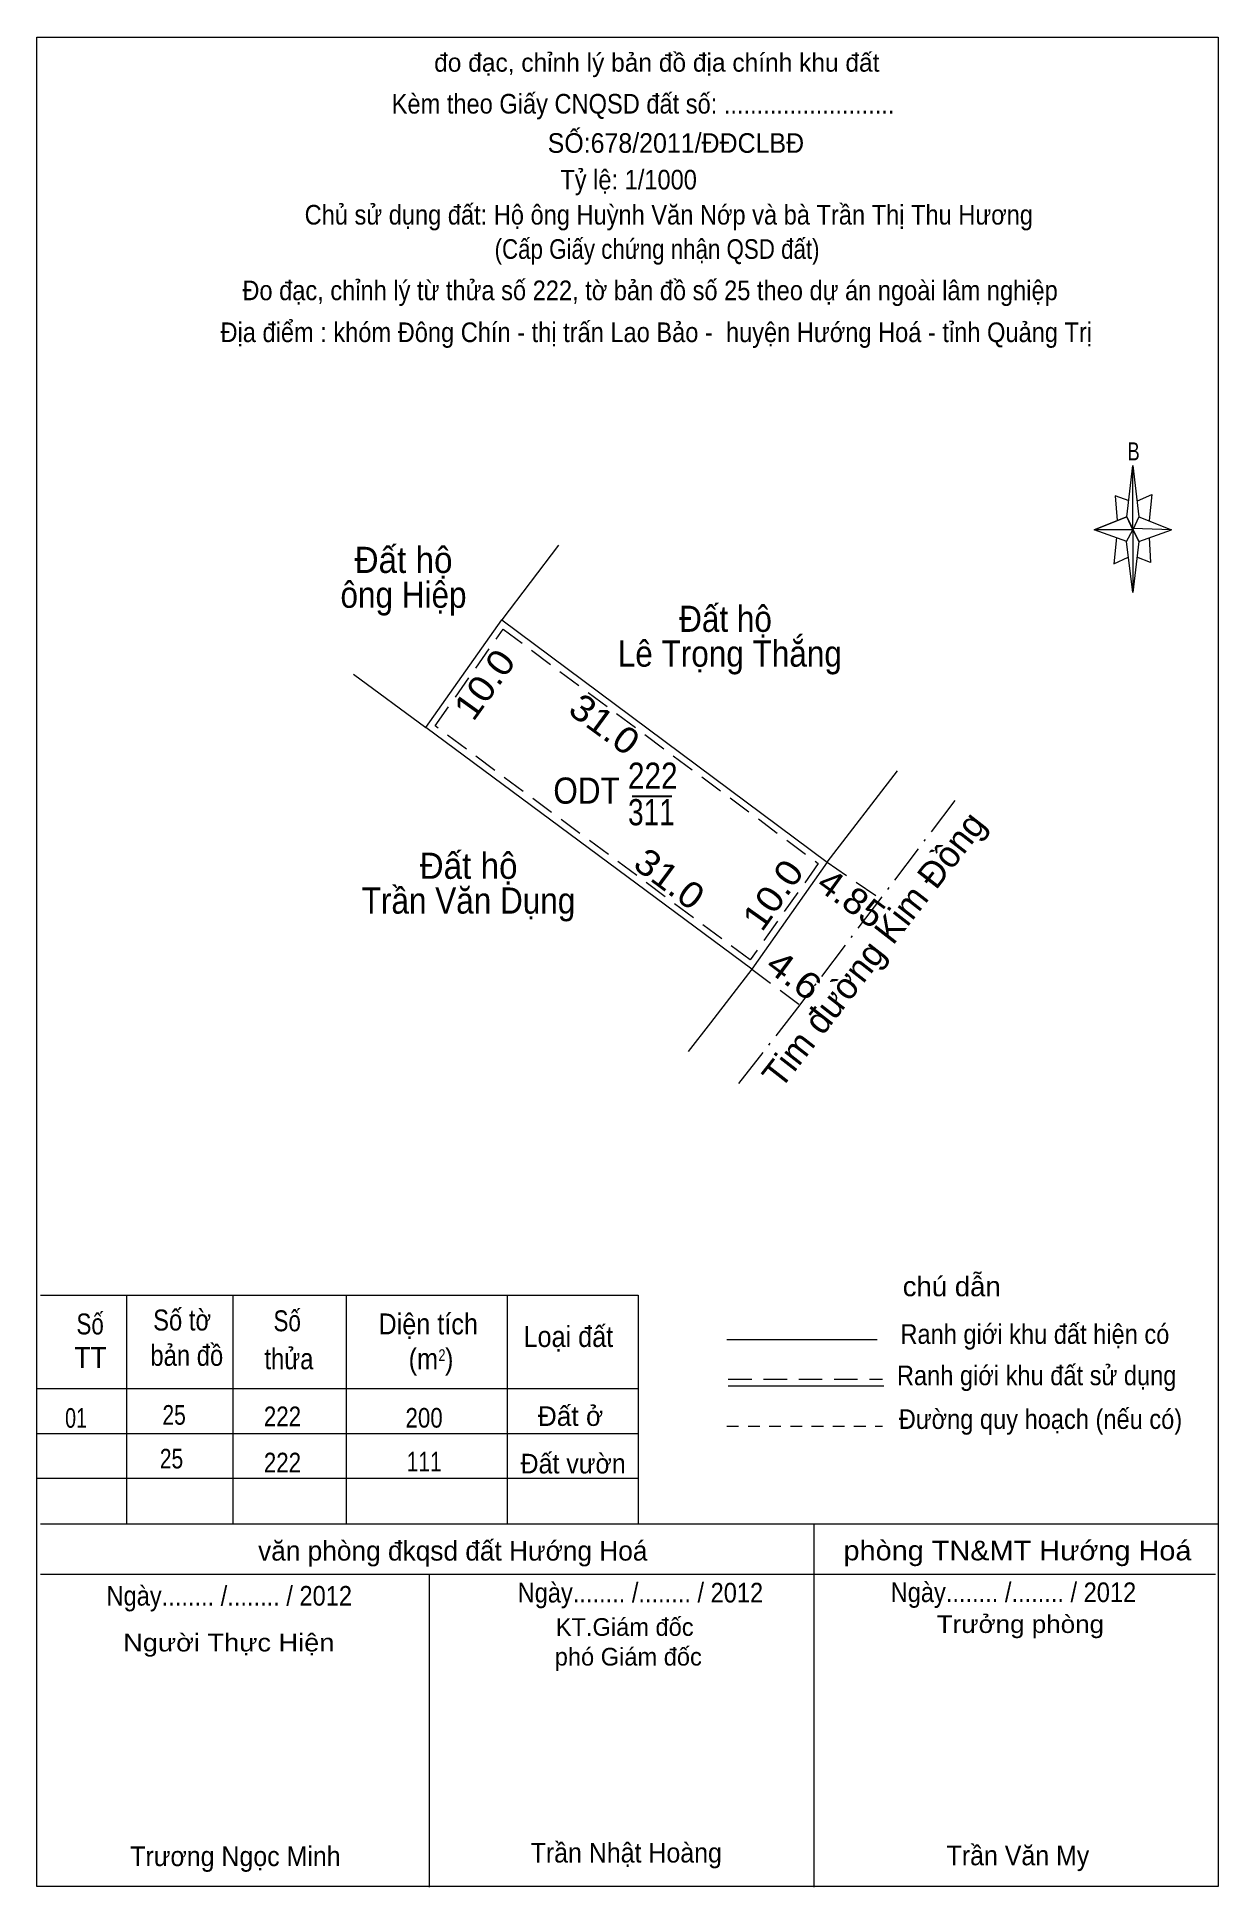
# Model space of a CAD drawing. Header units: metres. Extents: x 537821 to 537911, y 1837534 to 1837675.
import ezdxf
from ezdxf.enums import TextEntityAlignment as Align

# ---------------------------------------------------------------- set-up
doc = ezdxf.new("R2010")
doc.units = ezdxf.units.M
doc.header["$LTSCALE"] = 0.6
for name, pattern in [('DOT_DASHED', [7.7, 5, -1.2, 0.3, -1.2]), ('MEDIUM_DASHED', [4.5, 3, -1.5]), ('SHORT_DASHED', [2.7, 1.5, -1.2])]:
    doc.linetypes.add(name, pattern=pattern)
for name, color, linetype, lineweight in [('10', 7, 'Continuous', 13), ('13', 7, 'Continuous', 25), ('14', 7, 'MEDIUM_DASHED', 13), ('5', 7, 'Continuous', 13)]:
    doc.layers.add(name, color=color, linetype=linetype, lineweight=lineweight)
doc.layers.add('34', color=7, linetype='Continuous')

msp = doc.modelspace()

# ---------------------------------------------------------------- linework, layer by layer
at = {"layer": '10'}
for p, q in [((537850.83, 1837622.44), (537856.62, 1837630.65)), ((537845.3, 1837626.5), (537850.83, 1837622.44)), ((537875.72, 1837603.97), (537850.83, 1837622.44)), ((537881.5, 1837612.15), (537886.87, 1837619.12)), ((537881.5, 1837612.15), (537875.72, 1837603.97)), ((537875.72, 1837603.97), (537872.58, 1837599.86)), ((537872.58, 1837599.86), (537870.86, 1837597.67))]:
    msp.add_line(p, q, dxfattribs=at)
msp.add_lwpolyline([(537860.96, 1837636.36), (537856.62, 1837630.65), (537881.5, 1837612.15)], dxfattribs=at)
at = {"layer": '13'}
msp.add_line((537866.58, 1837617.18), (537869.62, 1837617.18), dxfattribs=at)
at = {"layer": '14'}
for p, q in [((537875.61, 1837604.68), (537851.52, 1837622.55)), ((537880.81, 1837612.04), (537875.61, 1837604.68)), ((537881.5, 1837612.15), (537885.55, 1837609.34)), ((537875.72, 1837603.97), (537879.4, 1837601.24))]:
    msp.add_line(p, q, dxfattribs=at)
at = {"layer": '14', "linetype": 'DOT_DASHED'}
for p, q in [((537891.24, 1837616.85), (537879.4, 1837601.24)), ((537879.4, 1837601.24), (537874.45, 1837594.88))]:
    msp.add_line(p, q, dxfattribs=at)
at = {"layer": '14'}
msp.add_lwpolyline([(537851.52, 1837622.55), (537856.73, 1837629.94), (537880.81, 1837612.04)], dxfattribs=at)
at = {"layer": '5'}
for p, q in [((537904.4, 1837638.54), (537904.86, 1837642.44)), ((537905.3, 1837638.54), (537907.8, 1837637.54)), ((537904.4, 1837636.64), (537901.9, 1837637.54)), ((537905.3, 1837636.64), (537904.86, 1837632.74)), ((537906.1, 1837636.94), (537906.2, 1837635.04)), ((537906.2, 1837635.04), (537905.16, 1837635.44)), ((537821.36, 1837579.06), (537867.04, 1837579.06)), ((537827.94, 1837579.06), (537827.94, 1837571.92)), ((537836.08, 1837579.06), (537836.08, 1837571.92)), ((537844.74, 1837579.06), (537844.74, 1837571.92)), ((537857.04, 1837579.06), (537857.04, 1837571.92)), ((537867.04, 1837579.06), (537867.04, 1837561.58)), ((537873.82, 1837575.68), (537885.32, 1837575.68)), ((537821.1, 1837571.92), (537867.02, 1837571.92)), ((537827.94, 1837571.92), (537827.94, 1837561.58)), ((537836.08, 1837571.92), (537836.08, 1837561.58)), ((537844.74, 1837571.92), (537844.74, 1837561.58)), ((537857.04, 1837571.92), (537857.04, 1837561.58)), ((537873.92, 1837572.14), (537885.82, 1837572.14)), ((537821.1, 1837568.48), (537867.04, 1837568.48)), ((537821.1, 1837565.08), (537867.04, 1837565.08)), ((537821.36, 1837561.58), (537911.36, 1837561.58)), ((537821.36, 1837561.58), (537867.04, 1837561.58)), ((537880.46, 1837561.58), (537880.46, 1837533.84)), ((537821.36, 1837557.74), (537911.16, 1837557.74)), ((537851.06, 1837557.68), (537851.06, 1837533.84))]:
    msp.add_line(p, q, dxfattribs=at)
at = {"layer": '5', "linetype": 'MEDIUM_DASHED'}
msp.add_line((537873.92, 1837572.64), (537885.72, 1837572.64), dxfattribs=at)
at = {"layer": '5', "linetype": 'SHORT_DASHED'}
msp.add_line((537873.82, 1837569.04), (537885.72, 1837569.04), dxfattribs=at)
at = {"layer": '5'}
for points in [[(537821.1, 1837675.19), (537911.36, 1837675.19), (537911.36, 1837533.88), (537821.1, 1837533.88)], [(537904.86, 1837642.44), (537905.3, 1837638.54), (537904.86, 1837637.54)], [(537904.86, 1837637.54), (537901.9, 1837637.54), (537904.4, 1837638.54), (537905.3, 1837636.64), (537907.8, 1837637.54), (537904.86, 1837637.64)], [(537904.86, 1837637.54), (537904.86, 1837632.74), (537904.36, 1837636.64)]]:
    msp.add_lwpolyline(points, close=True, dxfattribs=at)
for points in [[(537904.56, 1837639.74), (537903.5, 1837640.14), (537903.66, 1837638.24)], [(537905.2, 1837639.74), (537906.3, 1837640.24), (537906.1, 1837638.24)], [(537904.86, 1837637.54), (537904.4, 1837638.54), (537901.9, 1837637.54)], [(537903.6, 1837636.94), (537903.4, 1837634.94), (537904.5, 1837635.44)], [(537904.86, 1837637.54), (537905.3, 1837636.64), (537907.8, 1837637.54)]]:
    msp.add_lwpolyline(points, dxfattribs=at)

# ---------------------------------------------------------------- texts
at = {"layer": '13'}
for s, width, p in [('222', 0.85, (537868.16, 1837617.75)), ('311', 0.8, (537868.055, 1837614.96))]:
    msp.add_text(s, height=2, dxfattribs=dict(at, width=width)).set_placement(p, align=Align.CENTER)
at = {"layer": '13', "width": 0.9}
msp.add_text('ODT ', height=2, dxfattribs=at).set_placement((537866.31, 1837616.61), align=Align.RIGHT)
at = {"layer": '14'}
for s, width, p in [('Đất hộ', 0.95, (537849.115, 1837634.24)), ('ông Hiệp', 0.9, (537849.11, 1837631.58)), ('Đất hộ ', 0.9, (537874.055, 1837629.74)), ('Lê Trọng Thắng', 0.9, (537874.05, 1837627.08)), ('Đất hộ', 0.95, (537854.085, 1837610.87)), ('Trần Văn Dụng', 0.9, (537854.08, 1837608.21))]:
    msp.add_text(s, height=2, dxfattribs=dict(at, width=width)).set_placement(p, align=Align.CENTER)
for s, rotation, width, p in [('10.0', 54.316, 1.1, (537856.1119, 1837625.1417)), ('31.0', 323.729, 1.1, (537863.8884, 1837621.8727)), ('31.0', 323.421, 1.1, (537868.8441, 1837610.066)), ('10.0', 54.723, 1.1, (537878.1567, 1837609.0725)), ('4.85', 324.055, 1.05, (537882.763, 1837608.5794)), ('4.6', 323.454, 1.15, (537878.3745, 1837602.7206))]:
    msp.add_text(s, height=2, rotation=rotation, dxfattribs=dict(at, width=width)).set_placement(p, align=Align.CENTER)
msp.add_text('Tim đường Kim Đồng', height=2, rotation=52.094, dxfattribs=at).set_placement((537885.8401, 1837604.8607), align=Align.CENTER)
at = {"layer": '34', "width": 0.95}
msp.add_text('SỐ:678/2011/ĐĐCLBĐ', height=1.5, dxfattribs=at).set_placement((537860.13, 1837666.34))
at = {"layer": '5'}
for s, height, p in [('đo đạc, chỉnh lý bản đồ địa chính khu đất', 1.4, (537868.47, 1837672.54)), ('Đất ở', 1.5, (537861.875, 1837569.07)), ('văn phòng đkqsd đất Hướng Hoá ', 1.5, (537853.155, 1837558.78)), ('KT.Giám đốc', 1.35, (537866.015, 1837553.03)), ('phó Giám đốc', 1.35, (537866.29, 1837550.76))]:
    msp.add_text(s, height=height, dxfattribs=at).set_placement(p, align=Align.CENTER)
for s, height, width, p in [('Kèm theo Giấy CNQSD đất số: ..........................', 1.5, 0.9, (537867.42, 1837669.34)), ('Tỷ lệ: 1/1000', 1.5, 0.9, (537866.315, 1837663.54)), ('Chủ sử dụng đất: Hộ ông Huỳnh Văn Nớp và bà Trần Thị Thu Hương', 1.5, 0.9, (537869.385, 1837660.86)), ('(Cấp Giấy chứng nhận QSD đất)', 1.5, 0.85, (537868.49, 1837658.24)), ('Đo đạc, chỉnh lý từ thửa số 222, tờ bản đồ số 25 theo dự án ngoài lâm nghiệp', 1.5, 0.9, (537867.955, 1837655.08)), ('Địa điểm : khóm Đông Chín - thị trấn Lao Bảo -  huyện Hướng Hoá - tỉnh Quảng Trị ', 1.5, 0.9, (537868.68, 1837651.88)), ('B', 1.378, 0.75, (537904.91, 1837642.84)), ('chú dẫn', 1.5, 1.05, (537891.01, 1837578.98)), ('Số', 1.6, 0.8, (537825.16, 1837576.06)), ('Số tờ', 1.6, 0.85, (537832.19, 1837576.36)), ('Số', 1.6, 0.8, (537840.22, 1837576.3)), ('Diện tích', 1.6, 0.9, (537851, 1837576.06)), ('Loại đất', 1.6, 0.9, (537861.71, 1837575.1)), ('Ranh giới khu đất hiện có ', 1.5, 0.9, (537897.615, 1837575.34)), ('bản đồ', 1.6, 0.85, (537832.55, 1837573.66)), ('TT', 1.6, 0.95, (537825.19, 1837573.5)), ('thửa', 1.6, 0.85, (537840.355, 1837573.4)), ('(m )', 1.6, 0.9, (537851.215, 1837573.4)), ('2', 0.8857, 0.8, (537852.05, 1837574.04)), ('Ranh giới khu đất sử dụng', 1.5, 0.9, (537897.5, 1837572.18)), ('01', 1.5, 0.75, (537824.085, 1837568.93)), ('25', 1.5, 0.8, (537831.58, 1837569.16)), ('222', 1.5, 0.85, (537839.86, 1837569.05)), ('200', 1.5, 0.85, (537850.685, 1837568.94)), ('Đường quy hoạch (nếu có)', 1.5, 0.9, (537897.79, 1837568.84)), ('25', 1.5, 0.8, (537831.38, 1837565.82)), ('222', 1.5, 0.85, (537839.86, 1837565.52)), ('111', 1.5, 0.8, (537850.69, 1837565.59)), ('Đất vườn', 1.5, 0.95, (537862.075, 1837565.44)), ('phòng TN&MT Hướng Hoá ', 1.5, 1.1, (537896.34, 1837558.8)), ('Ngày........ /........ / 2012', 1.5, 0.9, (537867.215, 1837555.58)), ('Ngày........ /........ / 2012', 1.5, 0.9, (537895.725, 1837555.61)), ('Ngày........ /........ / 2012', 1.5, 0.9, (537835.795, 1837555.34)), ('Trưởng phòng', 1.35, 1.1, (537896.255, 1837553.25)), ('Người Thực Hiện', 1.35, 1.15, (537835.76, 1837551.84)), ('Trần Nhật Hoàng', 1.5, 0.95, (537866.135, 1837535.71)), ('Trương Ngọc Minh', 1.5, 0.95, (537836.265, 1837535.44)), ('Trần Văn My', 1.5, 0.95, (537896.07, 1837535.5))]:
    msp.add_text(s, height=height, dxfattribs=dict(at, width=width)).set_placement(p, align=Align.CENTER)

doc.saveas('drawing.dxf')
